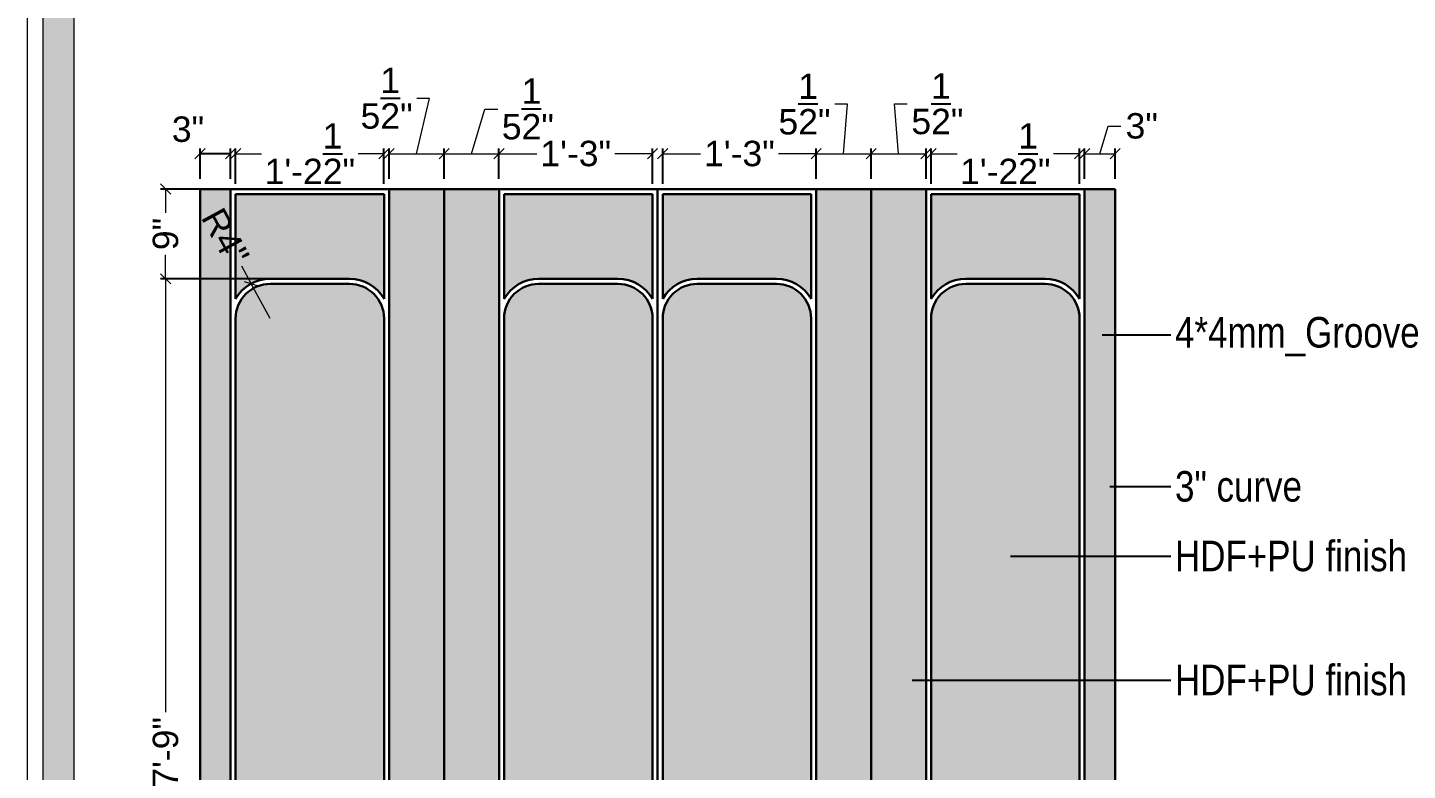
# Model space of a CAD drawing. Header units: millimetres. Extents: x 56222 to 3066687, y -650199 to -121287.
# Drawn here: x 138097.3 to 138233, y -182865.9 to -182792.9 of the extents above; entities that cross this region are included whole.
import ezdxf
from ezdxf import colors
from ezdxf.entities.mleader import LeaderData, LeaderLine
from ezdxf.math import Vec2, Vec3

# ---------------------------------------------------------------- set-up
doc = ezdxf.new("R2010")
doc.units = ezdxf.units.MM
doc.header["$MEASUREMENT"] = 0
doc.header["$PDMODE"] = 35
doc.linetypes.add('DASHEDX2', pattern=[1.5, 1, -0.5])
doc.layers.get('Defpoints').update_dxf_attribs({"color": 220})
doc.layers.add('AR HATCH-7', color=7, linetype='Continuous')
for name, color, linetype, lineweight in [('dim05', 1, 'Continuous', 13), ('Dimension', 10, 'DASHEDX2', 20), ('FURNITURE', 32, 'Continuous', 9), ('Text', 7, 'Continuous', 15), ('wall', 7, 'Continuous', 30)]:
    doc.layers.add(name, color=color, linetype=linetype, lineweight=lineweight)
doc.styles.add('Arial', font='arial.ttf')
doc.styles.get("Standard").update_dxf_attribs({"font": 'arial.ttf', "height": 6})
doc.styles.add('style4', font='ARIALN.TTF')
doc.dimstyles.new('ISO-25', dxfattribs={"dimtxt": 2.5, "dimasz": 1, "dimexe": 0.5, "dimexo": 1, "dimtad": 0, "dimdec": 1, "dimlunit": 4, "dimtxsty": 'Standard', "dimblk": 'OBLIQUE', "dimcen": 2.5, "dimclrd": 1, "dimclre": 1, "dimclrt": 5, "dimadec": 0, "dimazin": 0, "dimtfac": 1, "dimtdec": 1, "dimtmove": 0, "dimatfit": 3, "dimfxl": 1, "dimlwd": -1, "dimarcsym": 0})

# ---------------------------------------------------------------- blocks, each defined once
blk = doc.blocks.new('_Oblique')
at = {"layer": 'wall', "color": 0, "lineweight": -2}
blk.add_line((-0.5, -0.5), (0.5, 0.5), dxfattribs=at)
blk = doc.blocks.new('*D1056')
at = {"layer": 'Defpoints', "color": 0, "lineweight": 30, "transparency": 16777216}
for p in [(138132.39, -182805.27), (138117.8, -182809.25), (138132.39, -182809.25)]:
    blk.add_point(p, dxfattribs=at)
at = {"layer": 'dim05', "color": 1, "linetype": 'Continuous', "lineweight": -2, "transparency": 16777216}
for p, q in [((138117.8, -182808.25), (138117.8, -182804.77)), ((138132.39, -182808.25), (138132.39, -182804.77))]:
    blk.add_line(p, q, dxfattribs=at)
at = {"layer": 'dim05', "color": 1, "linetype": 'Continuous', "transparency": 16777216}
for p, q in [((138117.8, -182805.27), (138120.35, -182805.27)), ((138132.39, -182805.27), (138129.84, -182805.27))]:
    blk.add_line(p, q, dxfattribs=at)
at = {"layer": 'dim05', "color": 1, "transparency": 16777216, "rotation": 180}
blk.add_blockref('_Oblique', (138117.8, -182805.27), dxfattribs=at)
at = {"layer": 'dim05', "color": 1, "transparency": 16777216}
blk.add_blockref('_Oblique', (138132.39, -182805.27), dxfattribs=at)
at = {"layer": 'dim05', "color": 5, "lineweight": 25, "transparency": 16777216, "insert": (138125.1, -182805.27), "char_height": 2.5, "attachment_point": 5, "style": 'Arial'}
blk.add_mtext('1\'-2{\\H1x;\\S1/2;}"', dxfattribs=at)
blk = doc.blocks.new('*D1057')
at = {"layer": 'Defpoints', "color": 0, "lineweight": 30, "transparency": 16777216}
for p in [(138138.3, -182805.27), (138132.89, -182808.75), (138138.3, -182808.75)]:
    blk.add_point(p, dxfattribs=at)
at = {"layer": 'dim05', "color": 1, "linetype": 'Continuous', "transparency": 16777216}
for p, q in [((138135.6, -182805.27), (138136.87, -182799.83)), ((138136.87, -182799.83), (138135.62, -182799.83)), ((138132.89, -182805.27), (138138.3, -182805.27))]:
    blk.add_line(p, q, dxfattribs=at)
at = {"layer": 'dim05', "color": 1, "linetype": 'Continuous', "lineweight": -2, "transparency": 16777216}
for p, q in [((138132.89, -182807.75), (138132.89, -182804.77)), ((138138.3, -182807.75), (138138.3, -182804.77))]:
    blk.add_line(p, q, dxfattribs=at)
at = {"layer": 'dim05', "color": 1, "transparency": 16777216, "rotation": 180}
blk.add_blockref('_Oblique', (138132.89, -182805.27), dxfattribs=at)
at = {"layer": 'dim05', "color": 1, "transparency": 16777216}
blk.add_blockref('_Oblique', (138138.3, -182805.27), dxfattribs=at)
at = {"layer": 'dim05', "color": 5, "lineweight": 25, "transparency": 16777216, "insert": (138132.65, -182799.83), "char_height": 2.5, "attachment_point": 5, "style": 'Arial'}
blk.add_mtext('5{\\H1x;\\S1/2;}"', dxfattribs=at)
blk = doc.blocks.new('*D1058')
at = {"layer": 'Defpoints', "color": 0, "lineweight": 30, "transparency": 16777216}
for p in [(138143.7, -182805.27), (138138.3, -182808.75), (138143.7, -182808.75)]:
    blk.add_point(p, dxfattribs=at)
at = {"layer": 'dim05', "color": 1, "linetype": 'Continuous', "transparency": 16777216}
for p, q in [((138141, -182805.27), (138142.32, -182800.88)), ((138142.32, -182800.88), (138143.57, -182800.88)), ((138138.3, -182805.27), (138143.7, -182805.27))]:
    blk.add_line(p, q, dxfattribs=at)
at = {"layer": 'dim05', "color": 1, "linetype": 'Continuous', "lineweight": -2, "transparency": 16777216}
for p, q in [((138138.3, -182807.75), (138138.3, -182804.77)), ((138143.7, -182807.75), (138143.7, -182804.77))]:
    blk.add_line(p, q, dxfattribs=at)
at = {"layer": 'dim05', "color": 1, "transparency": 16777216, "rotation": 180}
blk.add_blockref('_Oblique', (138138.3, -182805.27), dxfattribs=at)
at = {"layer": 'dim05', "color": 1, "transparency": 16777216}
blk.add_blockref('_Oblique', (138143.7, -182805.27), dxfattribs=at)
at = {"layer": 'dim05', "color": 5, "lineweight": 25, "transparency": 16777216, "insert": (138146.54, -182800.88), "char_height": 2.5, "attachment_point": 5, "style": 'Arial'}
blk.add_mtext('5{\\H1x;\\S1/2;}"', dxfattribs=at)
blk = doc.blocks.new('*D1059')
at = {"layer": 'Defpoints', "color": 0, "lineweight": 30, "transparency": 16777216}
for p in [(138158.8, -182805.27), (138143.7, -182808.75), (138158.8, -182809.25)]:
    blk.add_point(p, dxfattribs=at)
at = {"layer": 'dim05', "color": 1, "linetype": 'Continuous', "lineweight": -2, "transparency": 16777216}
for p, q in [((138143.7, -182807.75), (138143.7, -182804.77)), ((138158.8, -182808.25), (138158.8, -182804.77))]:
    blk.add_line(p, q, dxfattribs=at)
at = {"layer": 'dim05', "color": 1, "linetype": 'Continuous', "transparency": 16777216}
for p, q in [((138143.7, -182805.27), (138147.42, -182805.27)), ((138158.8, -182805.27), (138155.08, -182805.27))]:
    blk.add_line(p, q, dxfattribs=at)
at = {"layer": 'dim05', "color": 1, "transparency": 16777216, "rotation": 180}
blk.add_blockref('_Oblique', (138143.7, -182805.27), dxfattribs=at)
at = {"layer": 'dim05', "color": 1, "transparency": 16777216}
blk.add_blockref('_Oblique', (138158.8, -182805.27), dxfattribs=at)
at = {"layer": 'dim05', "color": 5, "lineweight": 25, "transparency": 16777216, "insert": (138151.25, -182805.27), "char_height": 2.5, "attachment_point": 5, "style": 'Arial'}
blk.add_mtext('1\'-3"', dxfattribs=at)
blk = doc.blocks.new('*D1060')
at = {"layer": 'Defpoints', "color": 0, "lineweight": 30, "transparency": 16777216}
for p in [(138174.89, -182805.27), (138159.8, -182809.25), (138174.89, -182808.75)]:
    blk.add_point(p, dxfattribs=at)
at = {"layer": 'dim05', "color": 1, "linetype": 'Continuous', "lineweight": -2, "transparency": 16777216}
for p, q in [((138159.8, -182808.25), (138159.8, -182804.77)), ((138174.89, -182807.75), (138174.89, -182804.77))]:
    blk.add_line(p, q, dxfattribs=at)
at = {"layer": 'dim05', "color": 1, "linetype": 'Continuous', "transparency": 16777216}
for p, q in [((138159.8, -182805.27), (138163.52, -182805.27)), ((138174.89, -182805.27), (138171.18, -182805.27))]:
    blk.add_line(p, q, dxfattribs=at)
at = {"layer": 'dim05', "color": 1, "transparency": 16777216, "rotation": 180}
blk.add_blockref('_Oblique', (138159.8, -182805.27), dxfattribs=at)
at = {"layer": 'dim05', "color": 1, "transparency": 16777216}
blk.add_blockref('_Oblique', (138174.89, -182805.27), dxfattribs=at)
at = {"layer": 'dim05', "color": 5, "lineweight": 25, "transparency": 16777216, "insert": (138167.35, -182805.27), "char_height": 2.5, "attachment_point": 5, "style": 'Arial'}
blk.add_mtext('1\'-3"', dxfattribs=at)
blk = doc.blocks.new('*D1061')
at = {"layer": 'Defpoints', "color": 0, "lineweight": 30, "transparency": 16777216}
for p in [(138180.3, -182805.27), (138174.89, -182808.75), (138180.3, -182808.75)]:
    blk.add_point(p, dxfattribs=at)
at = {"layer": 'dim05', "color": 1, "linetype": 'Continuous', "transparency": 16777216}
for p, q in [((138177.97, -182800.4), (138176.72, -182800.4)), ((138177.6, -182805.27), (138177.97, -182800.4)), ((138174.89, -182805.27), (138180.3, -182805.27))]:
    blk.add_line(p, q, dxfattribs=at)
at = {"layer": 'dim05', "color": 1, "linetype": 'Continuous', "lineweight": -2, "transparency": 16777216}
for p, q in [((138174.89, -182807.75), (138174.89, -182804.77)), ((138180.3, -182807.75), (138180.3, -182804.77))]:
    blk.add_line(p, q, dxfattribs=at)
at = {"layer": 'dim05', "color": 1, "transparency": 16777216, "rotation": 180}
blk.add_blockref('_Oblique', (138174.89, -182805.27), dxfattribs=at)
at = {"layer": 'dim05', "color": 1, "transparency": 16777216}
blk.add_blockref('_Oblique', (138180.3, -182805.27), dxfattribs=at)
at = {"layer": 'dim05', "color": 5, "lineweight": 25, "transparency": 16777216, "insert": (138173.75, -182800.4), "char_height": 2.5, "attachment_point": 5, "style": 'Arial'}
blk.add_mtext('5{\\H1x;\\S1/2;}"', dxfattribs=at)
blk = doc.blocks.new('*D1062')
at = {"layer": 'Defpoints', "color": 0, "lineweight": 30, "transparency": 16777216}
for p in [(138185.7, -182805.27), (138180.3, -182808.75), (138185.7, -182808.75)]:
    blk.add_point(p, dxfattribs=at)
at = {"layer": 'dim05', "color": 1, "linetype": 'Continuous', "transparency": 16777216}
for p, q in [((138183, -182805.27), (138182.6, -182800.37)), ((138182.6, -182800.37), (138183.85, -182800.37)), ((138180.3, -182805.27), (138185.7, -182805.27))]:
    blk.add_line(p, q, dxfattribs=at)
at = {"layer": 'dim05', "color": 1, "linetype": 'Continuous', "lineweight": -2, "transparency": 16777216}
for p, q in [((138180.3, -182807.75), (138180.3, -182804.77)), ((138185.7, -182807.75), (138185.7, -182804.77))]:
    blk.add_line(p, q, dxfattribs=at)
at = {"layer": 'dim05', "color": 1, "transparency": 16777216, "rotation": 180}
blk.add_blockref('_Oblique', (138180.3, -182805.27), dxfattribs=at)
at = {"layer": 'dim05', "color": 1, "transparency": 16777216}
blk.add_blockref('_Oblique', (138185.7, -182805.27), dxfattribs=at)
at = {"layer": 'dim05', "color": 5, "lineweight": 25, "transparency": 16777216, "insert": (138186.82, -182800.37), "char_height": 2.5, "attachment_point": 5, "style": 'Arial'}
blk.add_mtext('5{\\H1x;\\S1/2;}"', dxfattribs=at)
blk = doc.blocks.new('*D1063')
at = {"layer": 'Defpoints', "color": 0, "lineweight": 30, "transparency": 16777216}
for p in [(138200.8, -182805.27), (138186.2, -182809.25), (138200.8, -182809.25)]:
    blk.add_point(p, dxfattribs=at)
at = {"layer": 'dim05', "color": 1, "linetype": 'Continuous', "lineweight": -2, "transparency": 16777216}
for p, q in [((138186.2, -182808.25), (138186.2, -182804.77)), ((138200.8, -182808.25), (138200.8, -182804.77))]:
    blk.add_line(p, q, dxfattribs=at)
at = {"layer": 'dim05', "color": 1, "linetype": 'Continuous', "transparency": 16777216}
for p, q in [((138186.2, -182805.27), (138188.76, -182805.27)), ((138200.8, -182805.27), (138198.24, -182805.27))]:
    blk.add_line(p, q, dxfattribs=at)
at = {"layer": 'dim05', "color": 1, "transparency": 16777216, "rotation": 180}
blk.add_blockref('_Oblique', (138186.2, -182805.27), dxfattribs=at)
at = {"layer": 'dim05', "color": 1, "transparency": 16777216}
blk.add_blockref('_Oblique', (138200.8, -182805.27), dxfattribs=at)
at = {"layer": 'dim05', "color": 5, "lineweight": 25, "transparency": 16777216, "insert": (138193.5, -182805.27), "char_height": 2.5, "attachment_point": 5, "style": 'Arial'}
blk.add_mtext('1\'-2{\\H1x;\\S1/2;}"', dxfattribs=at)
blk = doc.blocks.new('*D1064')
at = {"layer": 'Defpoints', "color": 0, "lineweight": 30, "transparency": 16777216}
for p in [(138204.3, -182805.27), (138201.3, -182808.75), (138204.3, -182808.75)]:
    blk.add_point(p, dxfattribs=at)
at = {"layer": 'dim05', "color": 1, "linetype": 'Continuous', "transparency": 16777216}
for p, q in [((138202.8, -182805.27), (138203.61, -182802.55)), ((138203.61, -182802.55), (138204.86, -182802.55)), ((138201.3, -182805.27), (138204.3, -182805.27))]:
    blk.add_line(p, q, dxfattribs=at)
at = {"layer": 'dim05', "color": 1, "linetype": 'Continuous', "lineweight": -2, "transparency": 16777216}
for p, q in [((138201.3, -182807.75), (138201.3, -182804.77)), ((138204.3, -182807.75), (138204.3, -182804.77))]:
    blk.add_line(p, q, dxfattribs=at)
at = {"layer": 'dim05', "color": 1, "transparency": 16777216, "rotation": 180}
blk.add_blockref('_Oblique', (138201.3, -182805.27), dxfattribs=at)
at = {"layer": 'dim05', "color": 1, "transparency": 16777216}
blk.add_blockref('_Oblique', (138204.3, -182805.27), dxfattribs=at)
at = {"layer": 'dim05', "color": 5, "lineweight": 25, "transparency": 16777216, "insert": (138206.92, -182802.55), "char_height": 2.5, "attachment_point": 5, "style": 'Arial'}
blk.add_mtext('3"', dxfattribs=at)
blk = doc.blocks.new('*D1065')
at = {"layer": 'Defpoints', "color": 0, "lineweight": 30, "transparency": 16777216}
for p in [(138119.33, -182818.06), (138121.19, -182821.48)]:
    blk.add_point(p, dxfattribs=at)
at = {"layer": 'dim05', "color": 1, "linetype": 'Continuous', "transparency": 16777216}
for p in [(138118.37, -182816.3), (138121.19, -182821.48)]:
    blk.add_line(p, (138119.33, -182818.06), dxfattribs=at)
at = {"layer": 'dim05', "color": 1, "transparency": 16777216, "rotation": 298.6569870320714}
blk.add_blockref('_Oblique', (138119.33, -182818.06), dxfattribs=at)
at = {"layer": 'dim05', "color": 5, "lineweight": 25, "transparency": 16777216, "insert": (138116.8, -182813.44), "char_height": 2.5, "attachment_point": 5, "rotation": 298.657, "style": 'Arial'}
blk.add_mtext('R4"', dxfattribs=at)
blk = doc.blocks.new('*D1071')
at = {"layer": 'Defpoints', "color": 0, "lineweight": 30, "transparency": 16777216}
for p in [(138110.91, -182817.58), (138125.1, -182817.58), (138117.3, -182910.75)]:
    blk.add_point(p, dxfattribs=at)
at = {"layer": 'dim05', "color": 1, "linetype": 'Continuous', "lineweight": -2, "transparency": 16777216}
for p, q in [((138124.1, -182817.58), (138110.41, -182817.58)), ((138116.3, -182910.75), (138110.41, -182910.75))]:
    blk.add_line(p, q, dxfattribs=at)
at = {"layer": 'dim05', "color": 1, "linetype": 'Continuous', "transparency": 16777216}
for p, q in [((138110.91, -182817.58), (138110.91, -182860.23)), ((138110.91, -182910.75), (138110.91, -182868.1))]:
    blk.add_line(p, q, dxfattribs=at)
at = {"layer": 'dim05', "color": 1, "transparency": 16777216}
for p, rotation in [((138110.91, -182817.58), 90), ((138110.91, -182910.75), 270)]:
    blk.add_blockref('_Oblique', p, dxfattribs=dict(at, rotation=rotation))
at = {"layer": 'dim05', "color": 5, "lineweight": 25, "transparency": 16777216, "insert": (138110.91, -182864.17), "char_height": 2.5, "attachment_point": 5, "rotation": 90, "style": 'Arial'}
blk.add_mtext('7\'-9"', dxfattribs=at)
blk = doc.blocks.new('*D1072')
at = {"layer": 'Defpoints', "color": 0, "lineweight": 30, "transparency": 16777216}
for p in [(138110.91, -182808.75), (138123.69, -182808.75), (138125.1, -182817.58)]:
    blk.add_point(p, dxfattribs=at)
at = {"layer": 'dim05', "color": 1, "linetype": 'Continuous', "lineweight": -2, "transparency": 16777216}
for p, q in [((138122.69, -182808.75), (138110.41, -182808.75)), ((138124.1, -182817.58), (138110.41, -182817.58))]:
    blk.add_line(p, q, dxfattribs=at)
at = {"layer": 'dim05', "color": 1, "linetype": 'Continuous', "transparency": 16777216}
for p, q in [((138110.91, -182808.75), (138110.91, -182811.1)), ((138110.91, -182817.58), (138110.91, -182815.23))]:
    blk.add_line(p, q, dxfattribs=at)
at = {"layer": 'dim05', "color": 1, "transparency": 16777216}
for p, rotation in [((138110.91, -182808.75), 90), ((138110.91, -182817.58), 270)]:
    blk.add_blockref('_Oblique', p, dxfattribs=dict(at, rotation=rotation))
at = {"layer": 'dim05', "color": 5, "lineweight": 25, "transparency": 16777216, "insert": (138110.91, -182813.17), "char_height": 2.5, "attachment_point": 5, "rotation": 90, "style": 'Arial'}
blk.add_mtext('9"', dxfattribs=at)

msp = doc.modelspace()

# ---------------------------------------------------------------- hatches: boundary and pattern name
at = {"layer": 'AR HATCH-7', "lineweight": 30, "true_color": 0xe7e2df, "transparency": 33554687}
h = msp.add_hatch(color=254, dxfattribs=at)
h.dxf.hatch_style = 1
h.paths.add_polyline_path([(138117.299, -182808.751), (138114.299, -182808.751), (138114.299, -182926.751), (138117.299, -182926.751)])
h.paths.add_polyline_path([(138204.299, -182808.751), (138201.299, -182808.751), (138201.299, -182926.751), (138204.299, -182926.751)])
h = msp.add_hatch(color=254, dxfattribs=at)
h.dxf.hatch_style = 1
h.paths.add_polyline_path([(138132.394, -182809.251), (138117.799, -182809.251), (138117.799, -182819.568, -0.2709977), (138121.195, -182817.581), (138128.998, -182817.581, -0.2709977), (138132.394, -182819.568)])
h = msp.add_hatch(color=254, dxfattribs=at)
h.dxf.hatch_style = 1
edge = h.paths.add_edge_path()
edge.add_line((138143.704, -182808.751), (138138.299, -182808.751))
edge.add_line((138138.299, -182808.751), (138138.299, -182875.676))
edge.add_arc((138138.299, -182878.877), 3.2, 0, 90, ccw=False)
edge.add_line((138141.499, -182878.877), (138141.499, -182883.232))
edge.add_arc((138138.299, -182878.877), 5.405, 306.30449, 360)
edge.add_line((138143.704, -182878.877), (138143.704, -182808.751))
edge = h.paths.add_edge_path()
edge.add_line((138138.299, -182808.751), (138132.894, -182808.751))
edge.add_line((138132.894, -182808.751), (138132.894, -182878.877))
edge.add_arc((138138.299, -182878.877), 5.405, 180, 233.69551)
edge.add_line((138135.099, -182883.232), (138135.099, -182878.877))
edge.add_arc((138138.299, -182878.877), 3.2, 90, 180, ccw=False)
edge.add_line((138138.299, -182875.676), (138138.299, -182808.751))
edge = h.paths.add_edge_path()
edge.add_line((138180.299, -182808.751), (138174.894, -182808.751))
edge.add_line((138174.894, -182808.751), (138174.894, -182878.877))
edge.add_arc((138180.299, -182878.877), 5.405, 180, 233.69551)
edge.add_line((138177.099, -182883.232), (138177.099, -182878.877))
edge.add_arc((138180.299, -182878.877), 3.2, 90, 180, ccw=False)
edge.add_line((138180.299, -182875.676), (138180.299, -182808.751))
edge = h.paths.add_edge_path()
edge.add_line((138185.704, -182808.751), (138180.299, -182808.751))
edge.add_line((138180.299, -182808.751), (138180.299, -182875.676))
edge.add_arc((138180.299, -182878.877), 3.2, 0, 90, ccw=False)
edge.add_line((138183.499, -182878.877), (138183.499, -182883.232))
edge.add_arc((138180.299, -182878.877), 5.405, 306.30449, 360)
edge.add_line((138185.704, -182878.877), (138185.704, -182808.751))
h = msp.add_hatch(color=254, dxfattribs=at)
h.dxf.hatch_style = 1
h.paths.add_polyline_path([(138158.799, -182809.251), (138144.204, -182809.251), (138144.204, -182819.568, -0.2709977), (138147.6, -182817.581), (138155.403, -182817.581, -0.2709977), (138158.799, -182819.568)])
h.paths.add_polyline_path([(138174.394, -182809.251), (138159.799, -182809.251), (138159.799, -182819.568, -0.2709977), (138163.195, -182817.581), (138170.998, -182817.581, -0.2709977), (138174.394, -182819.568)])
h.paths.add_polyline_path([(138200.799, -182809.251), (138186.204, -182809.251), (138186.204, -182819.568, -0.2709977), (138189.6, -182817.581), (138197.403, -182817.581, -0.2709977), (138200.799, -182819.568)])
at = {"layer": 'AR HATCH-7', "lineweight": 30, "true_color": 0xfac7c9}
h = msp.add_hatch(color=254, dxfattribs=at)
h.dxf.hatch_style = 1
edge = h.paths.add_edge_path()
edge.add_arc((138155.403, -182821.477), 3.396, 0, 90)
edge.add_line((138155.403, -182818.081), (138147.6, -182818.081))
edge.add_arc((138147.6, -182821.477), 3.396, 90, 180)
edge.add_line((138144.204, -182821.477), (138144.204, -182878.877))
edge.add_arc((138138.299, -182878.877), 5.905, -51.19909, 0, ccw=False)
edge.add_line((138141.999, -182883.479), (138141.999, -182910.251))
edge.add_line((138141.999, -182910.251), (138158.799, -182910.251))
edge.add_line((138158.799, -182910.251), (138158.799, -182821.477))
edge = h.paths.add_edge_path()
edge.add_arc((138128.998, -182821.477), 3.396, 0, 90)
edge.add_line((138128.998, -182818.081), (138121.195, -182818.081))
edge.add_arc((138121.195, -182821.477), 3.396, 90, 180)
edge.add_line((138117.799, -182821.477), (138117.799, -182910.251))
edge.add_line((138117.799, -182910.251), (138134.599, -182910.251))
edge.add_line((138134.599, -182910.251), (138134.599, -182883.479))
edge.add_arc((138138.299, -182878.877), 5.905, 180, 231.19909, ccw=False)
edge.add_line((138132.394, -182878.877), (138132.394, -182821.477))
edge = h.paths.add_edge_path()
edge.add_arc((138170.998, -182821.477), 3.396, 0, 90)
edge.add_line((138170.998, -182818.081), (138163.195, -182818.081))
edge.add_arc((138163.195, -182821.477), 3.396, 90, 180)
edge.add_line((138159.799, -182821.477), (138159.799, -182910.251))
edge.add_line((138159.799, -182910.251), (138176.599, -182910.251))
edge.add_line((138176.599, -182910.251), (138176.599, -182883.479))
edge.add_arc((138180.299, -182878.877), 5.905, 180, 231.19909, ccw=False)
edge.add_line((138174.394, -182878.877), (138174.394, -182821.477))
h.paths.add_polyline_path([(138200.799, -182839.981), (138186.204, -182839.981), (138186.204, -182877.808), (138200.799, -182877.808)])
edge = h.paths.add_edge_path()
edge.add_arc((138197.403, -182821.477), 3.396, 0, 90)
edge.add_line((138197.403, -182818.081), (138189.6, -182818.081))
edge.add_arc((138189.6, -182821.477), 3.396, 90, 180)
edge.add_line((138186.204, -182821.477), (138186.204, -182839.981))
edge.add_line((138186.204, -182839.981), (138200.799, -182839.981))
edge.add_line((138200.799, -182839.981), (138200.799, -182821.477))
edge = h.paths.add_edge_path()
edge.add_line((138200.799, -182877.808), (138186.204, -182877.808))
edge.add_line((138186.204, -182877.808), (138186.204, -182878.877))
edge.add_arc((138180.299, -182878.877), 5.905, 308.80091, 360, ccw=False)
edge.add_line((138183.999, -182883.479), (138183.999, -182910.251))
edge.add_line((138183.999, -182910.251), (138200.799, -182910.251))
edge.add_line((138200.799, -182910.251), (138200.799, -182877.808))
at = {"layer": 'Dimension', "linetype": 'Continuous', "true_color": 0xd39e00}
h = msp.add_hatch(color=42, dxfattribs=at)
h.paths.add_polyline_path([(138098.866, -182727.185), (138098.866, -183033.951), (138534.69, -183033.951), (138534.69, -182727.185)])
h.paths.add_polyline_path([(138101.925, -182730.244), (138531.631, -182730.244), (138531.631, -183030.893), (138101.925, -183030.893)], flags=16)

# ---------------------------------------------------------------- linework, layer by layer
at = {"layer": 'Dimension', "color": 42, "linetype": 'Continuous', "true_color": 0xd39e00}
for points in [[(138097.336, -182725.656), (138536.219, -182725.656), (138536.219, -183035.481), (138097.336, -183035.481)], [(138098.866, -182727.185), (138534.69, -182727.185), (138534.69, -183033.951), (138098.866, -183033.951)], [(138101.925, -182730.244), (138531.631, -182730.244), (138531.631, -183030.893), (138101.925, -183030.893)]]:
    msp.add_lwpolyline(points, close=True, dxfattribs=at)
at = {"layer": 'FURNITURE', "lineweight": 30}
for p, q in [((138114.299, -182808.751), (138114.299, -182926.751)), ((138204.299, -182808.751), (138114.299, -182808.751)), ((138117.299, -182808.751), (138117.299, -182926.751)), ((138132.394, -182809.251), (138117.799, -182809.251)), ((138138.299, -182808.751), (138138.299, -182910.751)), ((138158.799, -182809.251), (138144.204, -182809.251)), ((138159.299, -182919.751), (138159.299, -182808.751)), ((138174.394, -182809.251), (138159.799, -182809.251)), ((138180.299, -182910.751), (138180.299, -182808.751)), ((138200.799, -182809.251), (138186.204, -182809.251)), ((138201.299, -182926.751), (138201.299, -182808.751)), ((138204.299, -182926.751), (138204.299, -182808.751))]:
    msp.add_line(p, q, dxfattribs=at)
for points in [[(138117.799, -182809.251), (138117.799, -182819.568)], [(138132.394, -182819.568), (138132.394, -182809.251)], [(138144.204, -182809.251), (138144.204, -182819.568)], [(138158.799, -182819.568), (138158.799, -182809.251)], [(138159.799, -182809.251), (138159.799, -182819.568)], [(138174.394, -182819.568), (138174.394, -182809.251)], [(138186.204, -182809.251), (138186.204, -182819.568)], [(138200.799, -182819.568), (138200.799, -182809.251)]]:
    msp.add_lwpolyline(points, dxfattribs=at)
for points in [[(138132.894, -182808.751), (138132.894, -182878.877, 0.2386741), (138135.099, -182883.232)], [(138143.704, -182808.751), (138143.704, -182878.877, -0.2386741), (138141.499, -182883.232)], [(138174.894, -182808.751), (138174.894, -182878.877, 0.2386741), (138177.099, -182883.232)], [(138185.704, -182808.751), (138185.704, -182878.877, -0.2386741), (138183.499, -182883.232)], [(138132.394, -182819.568, 0.2709977), (138128.998, -182817.581), (138121.195, -182817.581, 0.2709977), (138117.799, -182819.568)], [(138158.799, -182819.568, 0.2709977), (138155.403, -182817.581), (138147.6, -182817.581, 0.2709977), (138144.204, -182819.568)], [(138174.394, -182819.568, 0.2709977), (138170.998, -182817.581), (138163.195, -182817.581, 0.2709977), (138159.799, -182819.568)], [(138200.799, -182819.568, 0.2709977), (138197.403, -182817.581), (138189.6, -182817.581, 0.2709977), (138186.204, -182819.568)], [(138132.394, -182821.477, 0.4142136), (138128.998, -182818.081), (138121.195, -182818.081, 0.4142136), (138117.799, -182821.477)], [(138158.799, -182821.477, 0.4142136), (138155.403, -182818.081), (138147.6, -182818.081, 0.4142136), (138144.204, -182821.477)], [(138174.394, -182821.477, 0.4142136), (138170.998, -182818.081), (138163.195, -182818.081, 0.4142136), (138159.799, -182821.477)], [(138200.799, -182821.477, 0.4142136), (138197.403, -182818.081), (138189.6, -182818.081, 0.4142136), (138186.204, -182821.477)], [(138117.799, -182821.477), (138117.799, -182910.251), (138134.599, -182910.251), (138134.599, -182883.479, -0.2271903), (138132.394, -182878.877), (138132.394, -182821.477)], [(138144.204, -182821.477), (138144.204, -182878.877, -0.2271903), (138141.999, -182883.479), (138141.999, -182910.251), (138158.799, -182910.251), (138158.799, -182821.477)], [(138159.799, -182821.477), (138159.799, -182910.251), (138176.599, -182910.251), (138176.599, -182883.479, -0.2271903), (138174.394, -182878.877), (138174.394, -182821.477)], [(138186.204, -182821.477), (138186.204, -182878.877, -0.2271903), (138183.999, -182883.479), (138183.999, -182910.251), (138200.799, -182910.251), (138200.799, -182821.477)]]:
    msp.add_lwpolyline(points, format="xyb", dxfattribs=at)

# ---------------------------------------------------------------- dimensions: what is measured, and where the dimension line sits
at = {"layer": 'dim05', "color": 27, "lineweight": 25, "true_color": 0x7d5120}
for base, p1, p2, picture, middle in [((138138.299, -182805.267), (138132.894, -182808.751), (138138.299, -182808.751), '*D1057', (138134.998, -182799.83)), ((138180.299, -182805.267), (138174.894, -182808.751), (138180.299, -182808.751), '*D1061', (138176.096, -182800.401)), ((138185.704, -182805.267), (138180.299, -182808.751), (138185.704, -182808.751), '*D1062', (138184.472, -182800.365))]:
    dim = msp.add_linear_dim(base=base, p1=p1, p2=p2, dimstyle='ISO-25', override={"dimtxsty": 'Arial', "dimtmove": 1}, dxfattribs=at)
    dim.commit()
    dim.dimension.update_dxf_attribs({"geometry": picture, "text_midpoint": middle, "dimtype": 160})
for base, p1, p2, picture, middle in [((138143.704, -182805.267), (138138.299, -182808.751), (138143.704, -182808.751), '*D1058', (138144.192, -182800.881)), ((138204.299, -182805.267), (138201.299, -182808.751), (138204.299, -182808.751), '*D1064', (138205.488, -182802.552)), ((138132.394, -182805.267), (138117.799, -182809.251), (138132.394, -182809.251), '*D1056', (138125.096, -182805.267)), ((138200.799, -182805.267), (138186.204, -182809.251), (138200.799, -182809.251), '*D1063', (138193.501, -182805.267)), ((138158.799, -182805.267), (138143.704, -182808.751), (138158.799, -182809.251), '*D1059', (138151.251, -182805.267)), ((138174.894, -182805.267), (138159.799, -182809.251), (138174.894, -182808.751), '*D1060', (138167.346, -182805.267))]:
    dim = msp.add_linear_dim(base=base, p1=p1, p2=p2, dimstyle='ISO-25', override={"dimtxsty": 'Arial', "dimtmove": 1}, dxfattribs=at)
    dim.commit()
    dim.dimension.update_dxf_attribs({"geometry": picture, "text_midpoint": middle})
msp.add_linear_dim(base=(138117.299, -182805.267), p1=(138114.299, -182808.751), p2=(138117.299, -182808.751), location=(138113.112, -182802.878), dimstyle='ISO-25', override={"dimtxsty": 'Arial', "dimtmove": 1}, dxfattribs=at).render()
for base, p1, p2, picture, middle in [((138110.909, -182808.751), (138125.096, -182817.581), (138123.692, -182808.751), '*D1072', (138110.909, -182813.166)), ((138110.909, -182817.581), (138117.299, -182910.751), (138125.096, -182817.581), '*D1071', (138110.909, -182864.166))]:
    dim = msp.add_linear_dim(base=base, p1=p1, p2=p2, angle=90, dimstyle='ISO-25', override={"dimtxsty": 'Arial', "dimtmove": 1}, dxfattribs=at)
    dim.commit()
    dim.dimension.update_dxf_attribs({"geometry": picture, "text_midpoint": middle})
dim = msp.add_radius_dim(center=(138121.195, -182821.477), mpoint=(138119.326, -182818.058), dimstyle='ISO-25', override={"dimtxsty": 'Arial', "dimtmove": 1}, dxfattribs=at)
dim.commit()
dim.dimension.update_dxf_attribs({"geometry": '*D1065', "text_midpoint": (138116.805, -182813.445)})

# ---------------------------------------------------------------- leaders
at = {"layer": 'Text', "color": 1, "lineweight": 0, "ltscale": 20}
ml = msp.add_multileader_mtext('Standard', dxfattribs=at)
ml.set_content('4*4mm_Groove', color=1, style='style4')
ml.set_leader_properties()
ml.build(insert=Vec2(0, 0))
ml.multileader.update_dxf_attribs({"dogleg_length": 2.025, "arrow_head_size": 2})
ctx = ml.context
ctx.base_point, ctx.char_height, ctx.arrow_head_size, ctx.landing_gap_size, ctx.plane_origin = Vec3(138209.791, -182823.106), 3, 2, 0.4, Vec3(138204.499, -182823.106)
notes = []
notes.append((ctx, [(0, (1, 1, 0), (138207.766, -182823.106), (1, 0), 2.025, [(0, [(138201.032, -182823.106)], 0, [])])]))
ctx.mtext.insert = Vec3(138210.191, -182821.344)
ml = msp.add_multileader_mtext('Standard', dxfattribs=at)
ml.set_content('3" curve', color=1, style='style4')
ml.set_leader_properties()
ml.build(insert=Vec2(0, 0))
ml.multileader.update_dxf_attribs({"dogleg_length": 2.025, "arrow_head_size": 2})
ctx = ml.context
ctx.base_point, ctx.char_height, ctx.arrow_head_size, ctx.landing_gap_size, ctx.plane_origin = Vec3(138209.791, -182838.026), 3, 2, 0.4, Vec3(138204.499, -182838.026)
notes.append((ctx, [(0, (1, 1, 0), (138207.766, -182838.026), (1, 0), 2.025, [(0, [(138201.785, -182838.026)], 0, [])])]))
ctx.mtext.insert = Vec3(138210.191, -182836.501)
ml = msp.add_multileader_mtext('Standard', dxfattribs=at)
ml.set_content('HDF+PU finish', color=1, style='style4')
ml.set_leader_properties()
ml.build(insert=Vec2(0, 0))
ml.multileader.update_dxf_attribs({"dogleg_length": 2.025, "arrow_head_size": 2})
ctx = ml.context
ctx.base_point, ctx.char_height, ctx.arrow_head_size, ctx.landing_gap_size, ctx.plane_origin = Vec3(138209.791, -182844.876), 3, 2, 0.4, Vec3(138204.499, -182844.876)
notes.append((ctx, [(0, (1, 1, 0), (138207.766, -182844.876), (1, 0), 2.025, [(0, [(138191.998, -182844.876)], 0, [])])]))
ctx.mtext.insert = Vec3(138210.191, -182843.351)
ml = msp.add_multileader_mtext('Standard', dxfattribs=at)
ml.set_content('HDF+PU finish', color=1, style='style4')
ml.set_leader_properties()
ml.build(insert=Vec2(0, 0))
ml.multileader.update_dxf_attribs({"dogleg_length": 2.025, "arrow_head_size": 2})
ctx = ml.context
ctx.base_point, ctx.char_height, ctx.arrow_head_size, ctx.landing_gap_size, ctx.plane_origin = Vec3(138209.791, -182857.075), 3, 2, 0.4, Vec3(138204.499, -182857.075)
notes.append((ctx, [(0, (1, 1, 0), (138207.766, -182857.075), (1, 0), 2.025, [(0, [(138182.337, -182857.075)], 0, [])])]))
ctx.mtext.insert = Vec3(138210.191, -182855.549)
for ctx, leaders in notes:
    for number, flags, end, landing, length, lines in leaders:
        leader = LeaderData()
        leader.index, (leader.has_last_leader_line, leader.has_dogleg_vector, leader.attachment_direction) = number, flags
        leader.last_leader_point, leader.dogleg_vector, leader.dogleg_length = Vec3(end), Vec3(landing), length
        for number, points, colour, breaks in lines:
            line = LeaderLine()
            line.index, line.vertices, line.color, line.breaks = number, Vec3.list(points), colors.encode_raw_color(colour), breaks
            leader.lines.append(line)
        ctx.leaders.append(leader)

doc.saveas('drawing.dxf')
